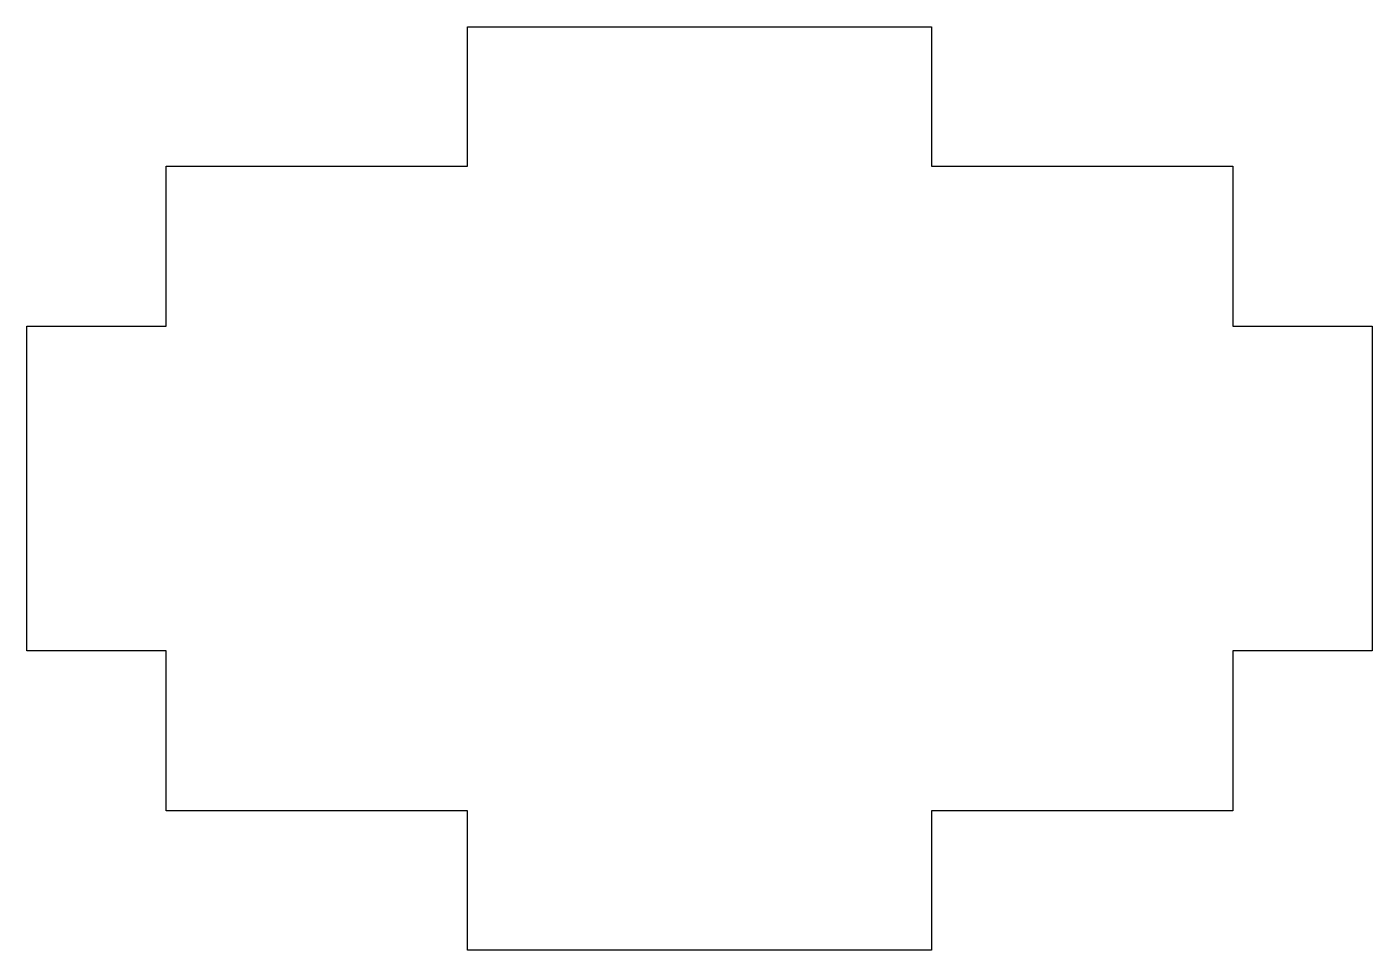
# Model space of a CAD drawing. Extents: x 51 to 80, y 3 to 22.9.
import ezdxf

# ---------------------------------------------------------------- set-up
doc = ezdxf.new("R2010")
doc.units = 0
doc.layers.get('0').update_dxf_attribs({"linetype": 'continuous'})

# ---------------------------------------------------------------- blocks, each defined once
blk = doc.blocks.new('PAD004')
at = {"color": 0}
for p, q in [((60.5, 19.9), (60.5, 22.9)), ((60.5, 22.9), (70.5, 22.9)), ((70.5, 22.9), (70.5, 19.9)), ((54, 16.45), (54, 19.9)), ((54, 19.9), (60.5, 19.9)), ((70.5, 19.9), (77, 19.9)), ((77, 19.9), (77, 16.45)), ((51, 9.45), (51, 16.45)), ((51, 16.45), (54, 16.45)), ((77, 16.45), (80, 16.45)), ((80, 16.45), (80, 9.45)), ((54, 9.45), (51, 9.45)), ((54, 6), (54, 9.45)), ((80, 9.45), (77, 9.45)), ((77, 9.45), (77, 6)), ((60.5, 6), (54, 6)), ((60.5, 3), (60.5, 6)), ((77, 6), (70.5, 6)), ((70.5, 6), (70.5, 3)), ((70.5, 3), (60.5, 3))]:
    blk.add_line(p, q, dxfattribs=at)

msp = doc.modelspace()

# ---------------------------------------------------------------- block references
at = {"color": 0}
msp.add_blockref('PAD004', (0, 0), dxfattribs=at)

doc.saveas('drawing.dxf')
